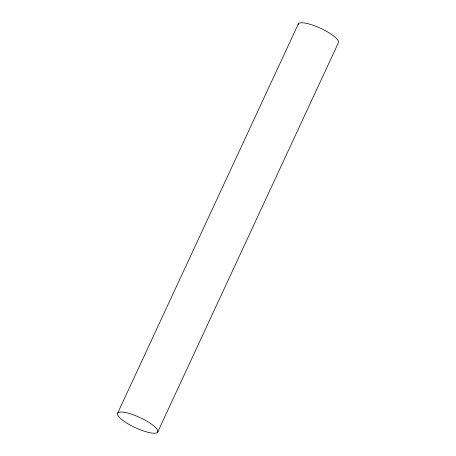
<?xml version="1.0" encoding="UTF-8"?>
<svg xmlns="http://www.w3.org/2000/svg" width="456" height="456" viewBox="0 0 456 456"><rect width="100%" height="100%" fill="white"/><g stroke="black" fill="none" stroke-linecap="round" stroke-linejoin="round"><path stroke-width="0.68" d="M117.688 413.068L298.372 23.815M157.628 432.185A22.162 5.552 24.9 0 0 130.513 413.877A22.162 5.552 24.9 0 0 124.83 421.823A22.162 5.552 24.9 0 0 157.628 432.185L338.312 42.932A22.162 5.552 24.9 0 0 319.867 27.964A22.162 5.552 24.9 0 0 298.104 24.755"/></g></svg>
